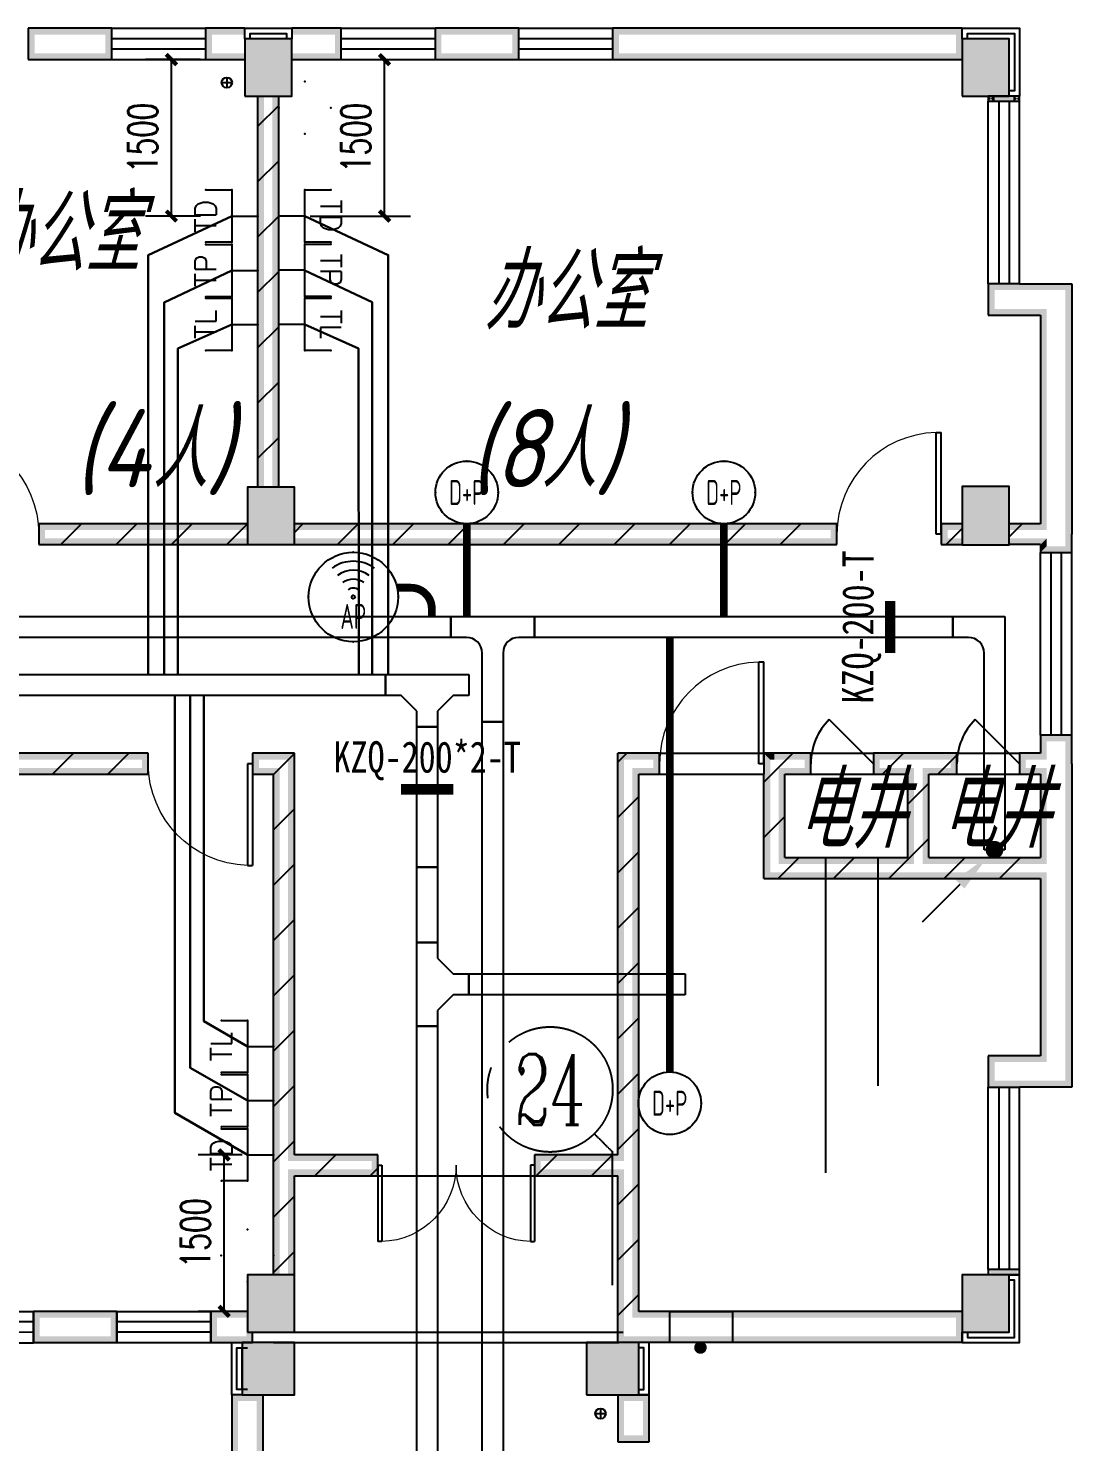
# Model space of a CAD drawing. Extents: x 1241380 to 1952554, y 1012187 to 1766051.
# Drawn here: x 1670565 to 1680565, y 1103763 to 1117313 of the extents above; entities that cross this region are included whole.
import ezdxf
from ezdxf.enums import TextEntityAlignment as Align

# ---------------------------------------------------------------- set-up
doc = ezdxf.new("R2010")
doc.units = 0
doc.linetypes.add('CENTER', pattern=[2, 1.25, -0.25, 0.25, -0.25])
for name, color, linetype in [('1-建筑底图', 8, 'Continuous'), ('AXIS', 251, 'CENTER'), ('AXIS_TEXT', 7, 'Continuous'), ('CABLETRAY_PDS', 4, 'Continuous'), ('DBZ', 7, 'Continuous'), ('EQUIP-插座', 3, 'Continuous'), ('EQUIP-照明', 3, 'Continuous'), ('EQUIP-通讯', 3, 'Continuous'), ('LWIRE', 4, 'Continuous'), ('PUB_HATCH', 8, 'Continuous'), ('TEL_DIM', 3, 'Continuous'), ('WIRE-综合布线', 5, 'Continuous'), ('光纤点位', 3, 'Continuous'), ('内网桥架', 1, 'Continuous'), ('抗震支吊架', 2, 'Continuous'), ('排水', 153, 'Continuous'), ('红机电话', 3, 'Continuous'), ('蓝机电话', 3, 'Continuous')]:
    doc.layers.add(name, color=color, linetype=linetype)
doc.layers.add('内网线路', color=1, linetype='Continuous', lineweight=30)
doc.layers.get('EQUIP-插座').off()
doc.styles.add('_TCH_AXIS', font='COMPLEX', dxfattribs={"bigfont": 'GBCBIG'})
doc.styles.add('_TEL_ATTDEF', font='GBENOR', dxfattribs={"width": 0.8, "height": 3, "bigfont": 'GBCBIG'})
doc.styles.add('_TEL_DIM', font='SIMPLEX', dxfattribs={"width": 0.8, "height": 3.5, "bigfont": 'HZTXT'})
doc.styles.add('A_DIM_T3', font='SIMPLEX', dxfattribs={"width": 0.7, "bigfont": 'HZ'})
doc.styles.add('COMPLEX', font='COMPLEX')
doc.styles.add('kzcad', font='', dxfattribs={"width": 0.8})
doc.styles.get("Standard").update_dxf_attribs({"font": 'gbeitc.shx', "bigfont": 'gbcbig.shx'})
doc.styles.get('kzcad').set_extended_font_data('SimSun')
doc.linetypes.add('JIEDI', pattern='A,1.25,-0.25,0.25,-0.25,0.625,["/",Standard,S=0.6,R=0,X=0,Y=-0.3],0.625,-0.25,0.25,-0.25', length=4)
doc.dimstyles.new('_TCH_ARCH&&100', dxfattribs={"dimtxt": 280, "dimasz": 100, "dimexe": 250, "dimexo": 300, "dimgap": 135, "dimtad": 1, "dimdec": 0, "dimzin": 0, "dimdsep": 46, "dimtxsty": 'A_DIM_T3', "dimblk": 'ARCHTICK', "dimcen": 0.09, "dimclrt": 7, "dimazin": 2, "dimtfac": 1, "dimtdec": 0, "dimtix": 1, "dimtmove": 2, "dimatfit": 3, "dimfxl": 100, "dimtolj": 1, "dimtzin": 0, "dimarcsym": 0})
pattern_1 = [(45, (933820.03, 485085.73), (-265.16515, 265.16515), [])]

# ---------------------------------------------------------------- blocks, each defined once
blk = doc.blocks.new('_AXISO')
blk.add_circle((0, 0), 0.5)
at = {"layer": 'AXIS_TEXT', "style": 'COMPLEX', "width": 1.041667}
blk.add_attdef('A', text='', height=0.56, dxfattribs=at).set_placement((-0.25, -0.28), (0.25, -0.28), align=Align.FIT)
blk = doc.blocks.new('ERT')
at = {"layer": 'AXIS'}
for p in [(1031982.5, 851195.2), (1032158.2, 849743.8)]:
    blk.add_line(p, (1032158.2, 851019.4), dxfattribs=at)
ref = blk.add_blockref('_AXISO', (1031558.2, 851619.4), dxfattribs=dict(at, xscale=1200, yscale=1200, zscale=1200))
ref.add_attrib('A', '24', dxfattribs={"layer": 'AXIS_TEXT', "height": 678.82, "style": '_TCH_AXIS', "width": 0.583333}).set_placement((1031218.8, 851280), (1031897.6, 851280), align=Align.FIT)
blk = doc.blocks.new('ng')
at = {"layer": '排水'}
for p, q in [((345991, 781358), (346091, 781358)), ((346041, 781408), (346041, 781308))]:
    blk.add_line(p, q, dxfattribs=at)
blk.add_circle((346041, 781358), 50, dxfattribs=at)
blk = doc.blocks.new('雨水管')
at = {"layer": '排水'}
blk.add_blockref('ng', (682370, -48837), dxfattribs=at)
blk = doc.blocks.new('nd4')
blk.add_lwpolyline([(0, 300), (600, 300), (600, 0), (0, 0)], close=True)
blk.add_solid([(0, 300), (0, 0), (600, 0), (0, 300)])
blk = doc.blocks.new('$DorLib2D$00000001')
at = {"color": 0}
for p, q in [((0.45, 0.975), (0.5, 0.975)), ((0.45, 0), (0.45, 0.975)), ((0.5, 0), (0.5, 0.975)), ((0.5, 0), (0.45, 0))]:
    blk.add_line(p, q, dxfattribs=at)
at = {"color": 0, "lineweight": 13}
blk.add_arc((0.475, 0), 0.975, 91.4693, 180, dxfattribs=at)
blk = doc.blocks.new('$DorLib2D$00000114')
at = {"color": 0}
blk.add_line((0.5, 0), (-0.207, 0.707), dxfattribs=at)
blk.add_arc((0.5, 0), 1, 135, 180, dxfattribs=at)
blk = doc.blocks.new('$WINLIB2D$00000001')
at = {"color": 0}
for points in [[(-0.5, 0.5), (-0.5, -0.5)], [(-0.5, 0.5), (0.5, 0.5)], [(0.5, -0.5), (0.5, 0.5)], [(0.5, 0.1667), (-0.5, 0.1667)], [(0.5, -0.1667), (-0.5, -0.1667)], [(-0.5, -0.5), (0.5, -0.5)]]:
    blk.add_lwpolyline(points, dxfattribs=at)
blk = doc.blocks.new('_FZH')
blk.add_lwpolyline([(-0.5, -0.5), (0.5, -0.5), (0.5, 0.5), (-0.5, 0.5)], close=True)
at = {"layer": 'PUB_HATCH'}
blk.add_solid([(-0.5, -0.5), (0.5, -0.5), (-0.5, 0.5), (0.5, 0.5)], dxfattribs=at)
blk = doc.blocks.new('$DorLib2D$00000002')
at = {"color": 0}
for p, q in [((-0.5, 0), (-0.5, 0.4875)), ((-0.475, 0.4875), (-0.5, 0.4875)), ((-0.475, 0), (-0.475, 0.4875)), ((0.475, 0), (0.475, 0.4875)), ((0.475, 0.4875), (0.5, 0.4875)), ((0.5, 0), (0.5, 0.4875)), ((-0.5, 0), (-0.475, 0)), ((0.5, 0), (0.475, 0))]:
    blk.add_line(p, q, dxfattribs=at)
at = {"color": 0, "lineweight": 13}
for centre, start, end in [((-0.4875, 0), 0, 88.53072), ((0.4875, 0), 91.46928, 180)]:
    blk.add_arc(centre, 0.4875, start, end, dxfattribs=at)
blk = doc.blocks.new('1-二层建筑底图')
at = {"layer": '1-建筑底图'}
for points in [[(1671365, 1162521), (1670565, 1162521), (1670625, 1162461), (1671305, 1162461)], [(1670565, 1162521), (1670565, 1162221), (1670625, 1162281), (1670625, 1162461)], [(1671365, 1162221), (1671365, 1162521), (1671305, 1162461), (1671305, 1162281)], [(1672640, 1162521), (1672265, 1162521), (1672325, 1162461), (1672640, 1162461)], [(1672265, 1162521), (1672265, 1162221), (1672325, 1162281), (1672325, 1162461)], [(1673565, 1162521), (1673090, 1162521), (1673090, 1162461), (1673505, 1162461)], [(1673565, 1162221), (1673565, 1162521), (1673505, 1162461), (1673505, 1162281)], [(1675265, 1162521), (1674465, 1162521), (1674525, 1162461), (1675205, 1162461)], [(1674465, 1162521), (1674465, 1162221), (1674525, 1162281), (1674525, 1162461)], [(1675265, 1162221), (1675265, 1162521), (1675205, 1162461), (1675205, 1162281)], [(1679515, 1162521), (1676165, 1162521), (1676225, 1162461), (1679455, 1162461)], [(1676165, 1162521), (1676165, 1162221), (1676225, 1162281), (1676225, 1162461)], [(1679515, 1162221), (1679515, 1162421), (1679515, 1162421), (1679515, 1162521), (1679455, 1162461), (1679455, 1162281)], [(1673090, 1162421), (1672640, 1162421), (1672700, 1162361), (1673030, 1162361)], [(1672640, 1162421), (1672640, 1161871), (1672700, 1161931), (1672700, 1162361)], [(1673090, 1161871), (1673090, 1162421), (1673030, 1162361), (1673030, 1161931)], [(1679965, 1162421), (1679515, 1162421), (1679575, 1162361), (1679905, 1162361)], [(1679515, 1162421), (1679515, 1161871), (1679575, 1161931), (1679575, 1162361)], [(1679965, 1161871), (1679965, 1162421), (1679905, 1162361), (1679905, 1161931)], [(1670565, 1162221), (1671365, 1162221), (1671305, 1162281), (1670625, 1162281)], [(1672265, 1162221), (1672640, 1162221), (1672640, 1162281), (1672325, 1162281)], [(1673090, 1162221), (1673565, 1162221), (1673505, 1162281), (1673090, 1162281)], [(1674465, 1162221), (1675265, 1162221), (1675205, 1162281), (1674525, 1162281)], [(1679515, 1162221), (1679515, 1162221), (1679455, 1162281), (1676225, 1162281), (1676165, 1162221)], [(1672640, 1161871), (1673090, 1161871), (1673030, 1161931), (1672700, 1161931)], [(1679515, 1161871), (1679965, 1161871), (1679905, 1161931), (1679575, 1161931)], [(1672825, 1161871), (1672765, 1161871), (1672765, 1158121), (1672825, 1158121)], [(1672965, 1161871), (1672905, 1161871), (1672905, 1158121), (1672965, 1158121)], [(1679765, 1161871), (1679765, 1161821), (1679825, 1161881), (1679825, 1161811)], [(1679765, 1161821), (1680065, 1161821), (1680005, 1161881), (1679825, 1161881)], [(1680065, 1161871), (1679765, 1161871), (1679825, 1161811), (1680005, 1161811)], [(1680065, 1161821), (1680065, 1161871), (1680005, 1161811), (1680005, 1161881)], [(1680065, 1160071), (1679765, 1160071), (1679825, 1160011), (1680005, 1160011)], [(1679765, 1160071), (1679765, 1159771), (1679825, 1159831), (1679825, 1160011)], [(1680065, 1160071), (1680565, 1160071), (1680505, 1160011), (1680005, 1160011)], [(1680565, 1160071), (1680565, 1157671), (1680505, 1157671), (1680505, 1160011)], [(1679765, 1159771), (1680265, 1159771), (1680325, 1159831), (1679825, 1159831)], [(1680265, 1159771), (1680265, 1157771), (1680325, 1157711), (1680325, 1159831)], [(1673115, 1158121), (1672665, 1158121), (1672725, 1158061), (1673055, 1158061)], [(1672665, 1158121), (1672665, 1157571), (1672725, 1157631), (1672725, 1158061)], [(1673115, 1157571), (1673115, 1158121), (1673055, 1158061), (1673055, 1157631)], [(1679965, 1158128), (1679515, 1158128), (1679575, 1158068), (1679905, 1158068)], [(1679515, 1158128), (1679515, 1157571), (1679575, 1157631), (1679575, 1158068)], [(1679965, 1157571), (1679965, 1158128), (1679905, 1158068), (1679905, 1157631)], [(1672665, 1157711), (1672665, 1157771), (1670665, 1157771), (1670725, 1157711)], [(1670665, 1157771), (1670665, 1157571), (1670725, 1157631), (1670725, 1157711)], [(1673115, 1157771), (1673115, 1157711), (1678255, 1157711), (1678315, 1157771)], [(1678315, 1157571), (1678315, 1157771), (1678255, 1157711), (1678255, 1157631)], [(1679515, 1157711), (1679515, 1157771), (1679315, 1157771), (1679375, 1157711)], [(1679315, 1157771), (1679315, 1157571), (1679375, 1157631), (1679375, 1157711)], [(1679965, 1157771), (1679965, 1157711), (1680325, 1157711), (1680265, 1157771)], [(1672665, 1157571), (1672665, 1157631), (1670725, 1157631), (1670665, 1157571)], [(1672665, 1157571), (1673115, 1157571), (1673055, 1157631), (1672725, 1157631)], [(1673115, 1157631), (1673115, 1157571), (1678315, 1157571), (1678255, 1157631)], [(1679515, 1157571), (1679515, 1157631), (1679375, 1157631), (1679315, 1157571)], [(1679515, 1157571), (1679965, 1157571), (1679905, 1157631), (1679575, 1157631)], [(1679965, 1157631), (1679965, 1157571), (1680265, 1157571), (1680325, 1157631)], [(1680265, 1157571), (1680265, 1157496), (1680325, 1157556), (1680325, 1157631)], [(1680565, 1157496), (1680565, 1157671), (1680505, 1157671), (1680505, 1157556)], [(1680265, 1157496), (1680565, 1157496), (1680505, 1157556), (1680325, 1157556)], [(1680565, 1155746), (1680265, 1155746), (1680325, 1155686), (1680505, 1155686)], [(1680265, 1155746), (1680265, 1155571), (1680325, 1155511), (1680325, 1155686)], [(1680565, 1155471), (1680565, 1155746), (1680505, 1155686), (1680505, 1155471)], [(1671715, 1155571), (1663665, 1155571), (1663725, 1155511), (1671655, 1155511)], [(1671715, 1155371), (1671715, 1155571), (1671655, 1155511), (1671655, 1155431)], [(1673115, 1155571), (1672715, 1155571), (1672775, 1155511), (1673055, 1155511)], [(1672715, 1155571), (1672715, 1155371), (1672775, 1155431), (1672775, 1155511)], [(1673115, 1151721), (1673115, 1155571), (1673055, 1155511), (1673055, 1151661)], [(1676615, 1155571), (1676215, 1155571), (1676275, 1155511), (1676555, 1155511)], [(1676215, 1151721), (1676215, 1155571), (1676275, 1155511), (1676275, 1151661)], [(1676615, 1155371), (1676615, 1155571), (1676555, 1155511), (1676555, 1155431)], [(1677715, 1155571), (1677615, 1155571), (1677675, 1155511), (1677715, 1155511)], [(1677615, 1155571), (1677615, 1155371), (1677675, 1155431), (1677675, 1155511)], [(1678065, 1155571), (1677715, 1155571), (1677715, 1155511), (1678005, 1155511)], [(1678065, 1155371), (1678065, 1155571), (1678005, 1155511), (1678005, 1155431)], [(1679095, 1155571), (1678665, 1155571), (1678725, 1155511), (1679095, 1155511)], [(1678665, 1155571), (1678665, 1155371), (1678725, 1155431), (1678725, 1155511)], [(1679465, 1155571), (1679095, 1155571), (1679095, 1155511), (1679405, 1155511)], [(1679465, 1155371), (1679465, 1155571), (1679405, 1155511), (1679405, 1155431)], [(1680265, 1155571), (1680065, 1155571), (1680125, 1155511), (1680325, 1155511)], [(1680065, 1155571), (1680065, 1155371), (1680125, 1155431), (1680125, 1155511)], [(1663665, 1155371), (1671715, 1155371), (1671655, 1155431), (1663725, 1155431)], [(1672715, 1155371), (1672915, 1155371), (1672975, 1155431), (1672775, 1155431)], [(1672915, 1151621), (1672915, 1155371), (1672975, 1155431), (1672975, 1151621)], [(1676415, 1155371), (1676615, 1155371), (1676555, 1155431), (1676355, 1155431)], [(1676415, 1151621), (1676415, 1155371), (1676355, 1155431), (1676355, 1151621)], [(1677615, 1154371), (1677615, 1155371), (1677675, 1155431), (1677675, 1154431)], [(1677815, 1155371), (1678065, 1155371), (1678005, 1155431), (1677755, 1155431)], [(1677815, 1154571), (1677815, 1155371), (1677755, 1155431), (1677755, 1154511)], [(1678665, 1155371), (1678995, 1155371), (1679055, 1155431), (1678725, 1155431)], [(1678995, 1154571), (1678995, 1155371), (1679055, 1155431), (1679055, 1154511)], [(1679195, 1155371), (1679465, 1155371), (1679405, 1155431), (1679135, 1155431)], [(1679195, 1154571), (1679195, 1155371), (1679135, 1155431), (1679135, 1154511)], [(1680065, 1155371), (1680265, 1155371), (1680325, 1155431), (1680125, 1155431)], [(1680265, 1155371), (1680265, 1154571), (1680325, 1154511), (1680325, 1155431)], [(1680565, 1155471), (1680565, 1154471), (1680505, 1154471), (1680505, 1155471)], [(1677815, 1154571), (1678995, 1154571), (1679055, 1154511), (1677755, 1154511)], [(1679195, 1154571), (1680265, 1154571), (1680325, 1154511), (1679135, 1154511)], [(1680565, 1154471), (1680565, 1152371), (1680505, 1152431), (1680505, 1154471)], [(1677615, 1154371), (1679095, 1154371), (1679095, 1154431), (1677675, 1154431)], [(1679095, 1154371), (1680265, 1154371), (1680325, 1154431), (1679095, 1154431)], [(1680265, 1154371), (1680265, 1152671), (1680325, 1152611), (1680325, 1154431)], [(1679765, 1152671), (1679765, 1152371), (1679825, 1152431), (1679825, 1152611)], [(1680265, 1152671), (1679765, 1152671), (1679825, 1152611), (1680325, 1152611)], [(1679765, 1152371), (1680065, 1152371), (1680005, 1152431), (1679825, 1152431)], [(1680565, 1152371), (1680065, 1152371), (1680005, 1152431), (1680505, 1152431)], [(1672915, 1150571), (1672975, 1150571), (1672975, 1151621), (1672915, 1151621)], [(1673915, 1151721), (1673115, 1151721), (1673055, 1151661), (1673855, 1151661)], [(1673915, 1151521), (1673915, 1151721), (1673855, 1151661), (1673855, 1151581)], [(1676215, 1151721), (1675415, 1151721), (1675475, 1151661), (1676275, 1151661)], [(1675415, 1151721), (1675415, 1151521), (1675475, 1151581), (1675475, 1151661)], [(1676415, 1150221), (1676415, 1151621), (1676355, 1151621), (1676355, 1150161)], [(1673055, 1150571), (1673115, 1150571), (1673115, 1151521), (1673055, 1151581)], [(1673115, 1151521), (1673915, 1151521), (1673855, 1151581), (1673055, 1151581)], [(1675415, 1151521), (1676215, 1151521), (1676275, 1151581), (1675475, 1151581)], [(1676215, 1149921), (1676215, 1151521), (1676275, 1151581), (1676275, 1149981)], [(1673115, 1150571), (1672665, 1150571), (1672725, 1150511), (1673055, 1150511)], [(1672665, 1150571), (1672665, 1150021), (1672725, 1150081), (1672725, 1150511)], [(1673115, 1150021), (1673115, 1150571), (1673055, 1150511), (1673055, 1150081)], [(1679965, 1150571), (1679515, 1150571), (1679575, 1150511), (1679905, 1150511)], [(1679515, 1150571), (1679515, 1150021), (1679575, 1150081), (1679575, 1150511)], [(1679765, 1150571), (1680065, 1150571), (1680005, 1150631), (1679825, 1150631)], [(1679815, 1150571), (1679965, 1150571), (1679965, 1150561), (1680005, 1150561), (1680065, 1150621), (1679765, 1150621)], [(1679965, 1150021), (1679965, 1150571), (1679905, 1150511), (1679905, 1150081)], [(1671415, 1150221), (1670615, 1150221), (1670675, 1150161), (1671355, 1150161)], [(1670615, 1150221), (1670615, 1149921), (1670675, 1149981), (1670675, 1150161)], [(1671415, 1149921), (1671415, 1150221), (1671355, 1150161), (1671355, 1149981)], [(1672665, 1150171), (1672665, 1150221), (1672315, 1150221), (1672375, 1150161), (1672655, 1150161)], [(1672315, 1150221), (1672315, 1149921), (1672375, 1149981), (1672375, 1150161)], [(1672715, 1150021), (1672665, 1150021), (1672665, 1150171), (1672655, 1150161), (1672655, 1149981), (1672715, 1149921)], [(1679515, 1150221), (1676415, 1150221), (1676355, 1150161), (1679515, 1150161)], [(1679515, 1149921), (1679515, 1150221), (1679455, 1150221), (1679455, 1149921)], [(1672665, 1150021), (1673115, 1150021), (1673055, 1150081), (1672725, 1150081)], [(1679515, 1150021), (1679965, 1150021), (1679905, 1150081), (1679575, 1150081)], [(1670615, 1149921), (1671415, 1149921), (1671355, 1149981), (1670675, 1149981)], [(1672315, 1149921), (1672715, 1149921), (1672655, 1149981), (1672375, 1149981)], [(1673115, 1149921), (1672615, 1149921), (1672675, 1149861), (1673055, 1149861)], [(1672615, 1149921), (1672615, 1149421), (1672675, 1149481), (1672675, 1149861)], [(1673115, 1149421), (1673115, 1149921), (1673055, 1149861), (1673055, 1149481)], [(1676415, 1149921), (1675915, 1149921), (1675975, 1149861), (1676355, 1149861)], [(1675915, 1149921), (1675915, 1149421), (1675975, 1149481), (1675975, 1149861)], [(1679515, 1149921), (1679515, 1149981), (1676275, 1149981), (1676215, 1149921)], [(1676415, 1149421), (1676415, 1149921), (1676355, 1149861), (1676355, 1149481)], [(1672615, 1149421), (1673115, 1149421), (1673055, 1149481), (1672675, 1149481)], [(1675915, 1149421), (1676415, 1149421), (1676355, 1149481), (1675975, 1149481)], [(1672515, 1149421), (1672515, 1145471), (1672575, 1145531), (1672575, 1149361)], [(1672815, 1149421), (1672515, 1149421), (1672575, 1149361), (1672755, 1149361)], [(1672815, 1145471), (1672815, 1149421), (1672755, 1149361), (1672755, 1145531)], [(1676215, 1149421), (1676215, 1148971), (1676275, 1149031), (1676275, 1149361)], [(1676515, 1149421), (1676215, 1149421), (1676275, 1149361), (1676455, 1149361)], [(1676515, 1148971), (1676515, 1149421), (1676455, 1149361), (1676455, 1149031)], [(1676215, 1148971), (1676515, 1148971), (1676455, 1149031), (1676275, 1149031)]]:
    blk.add_hatch(color=256, dxfattribs=at).paths.add_polyline_path(points)
h = blk.add_hatch(dxfattribs=at)
h.set_pattern_fill('普通砖', color=256, scale=150, style=0)
h.set_pattern_definition(pattern_1)
h.paths.add_polyline_path([(1672965, 1161871), (1672765, 1161871), (1672765, 1158121), (1672965, 1158121)])
h = blk.add_hatch(dxfattribs=at)
h.set_pattern_fill('普通砖', color=256, scale=150, style=0)
h.set_pattern_definition(pattern_1)
h.paths.add_polyline_path([(1672665, 1157571), (1672665, 1157771), (1670665, 1157771), (1670665, 1157571)])
h = blk.add_hatch(dxfattribs=at)
h.set_pattern_fill('普通砖', color=256, scale=150, style=0)
h.set_pattern_definition(pattern_1)
h.paths.add_polyline_path([(1673115, 1157771), (1673115, 1157571), (1678315, 1157571), (1678315, 1157771)])
h = blk.add_hatch(dxfattribs=at)
h.set_pattern_fill('普通砖', color=256, scale=150, style=0)
h.set_pattern_definition(pattern_1)
h.paths.add_polyline_path([(1679515, 1157571), (1679515, 1157771), (1679315, 1157771), (1679315, 1157571)])
h = blk.add_hatch(dxfattribs=at)
h.set_pattern_fill('普通砖', color=256, scale=150, style=0)
h.set_pattern_definition(pattern_1)
h.paths.add_polyline_path([(1679965, 1157771), (1679965, 1157571), (1680265, 1157571), (1680365, 1157671), (1680265, 1157771)])
h = blk.add_hatch(dxfattribs=at)
h.set_pattern_fill('普通砖', color=256, scale=150, style=0)
h.set_pattern_definition(pattern_1)
h.paths.add_polyline_path([(1663665, 1155371), (1671715, 1155371), (1671715, 1155571), (1663665, 1155571)])
h = blk.add_hatch(dxfattribs=at)
h.set_pattern_fill('普通砖', color=256, scale=150, style=0)
h.set_pattern_definition(pattern_1)
h.paths.add_polyline_path([(1672915, 1155371), (1673115, 1155571), (1672715, 1155571), (1672715, 1155371)])
h = blk.add_hatch(dxfattribs=at)
h.set_pattern_fill('普通砖', color=256, scale=150, style=0)
h.set_pattern_definition(pattern_1)
h.paths.add_polyline_path([(1673048, 1151621), (1673055, 1151661), (1673115, 1151721), (1673115, 1155571), (1672915, 1155371), (1672915, 1151621)])
h = blk.add_hatch(dxfattribs=at)
h.set_pattern_fill('普通砖', color=256, scale=150, style=0)
h.set_pattern_definition(pattern_1)
h.paths.add_polyline_path([(1676215, 1155571), (1676415, 1155371), (1676615, 1155371), (1676615, 1155571)])
h = blk.add_hatch(dxfattribs=at)
h.set_pattern_fill('普通砖', color=256, scale=150, style=0)
h.set_pattern_definition(pattern_1)
h.paths.add_polyline_path([(1676282, 1151621), (1676415, 1151621), (1676415, 1155371), (1676215, 1155571), (1676215, 1151721), (1676275, 1151661)])
h = blk.add_hatch(dxfattribs=at)
h.set_pattern_fill('普通砖', color=256, scale=150, style=0)
h.set_pattern_definition(pattern_1)
h.paths.add_polyline_path([(1677715, 1155438), (1677715, 1155571), (1677615, 1155571), (1677615, 1155371), (1677675, 1155431)])
h = blk.add_hatch(dxfattribs=at)
h.set_pattern_fill('普通砖', color=256, scale=150, style=0)
h.set_pattern_definition(pattern_1)
h.paths.add_polyline_path([(1677755, 1155431), (1677815, 1155371), (1678065, 1155371), (1678065, 1155571), (1677715, 1155571), (1677715, 1155438)])
h = blk.add_hatch(dxfattribs=at)
h.set_pattern_fill('普通砖', color=256, scale=150, style=0)
h.set_pattern_definition(pattern_1)
h.paths.add_polyline_path([(1679095, 1155438), (1679095, 1155571), (1678665, 1155571), (1678665, 1155371), (1678995, 1155371), (1679055, 1155431)])
h = blk.add_hatch(dxfattribs=at)
h.set_pattern_fill('普通砖', color=256, scale=150, style=0)
h.set_pattern_definition(pattern_1)
h.paths.add_polyline_path([(1679135, 1155431), (1679195, 1155371), (1679465, 1155371), (1679465, 1155571), (1679095, 1155571), (1679095, 1155438)])
h = blk.add_hatch(dxfattribs=at)
h.set_pattern_fill('普通砖', color=256, scale=150, style=0)
h.set_pattern_definition(pattern_1)
h.paths.add_polyline_path([(1680365, 1155471), (1680265, 1155571), (1680065, 1155571), (1680065, 1155371), (1680265, 1155371)])
h = blk.add_hatch(dxfattribs=at)
h.set_pattern_fill('普通砖', color=256, scale=150, style=0)
h.set_pattern_definition(pattern_1)
h.paths.add_polyline_path([(1677615, 1154371), (1677815, 1154571), (1677815, 1155371), (1677755, 1155431), (1677715, 1155438), (1677675, 1155431), (1677615, 1155371)])
h = blk.add_hatch(dxfattribs=at)
h.set_pattern_fill('普通砖', color=256, scale=150, style=0)
h.set_pattern_definition(pattern_1)
h.paths.add_polyline_path([(1679095, 1154504), (1679135, 1154511), (1679195, 1154571), (1679195, 1155371), (1679135, 1155431), (1679095, 1155438), (1679055, 1155431), (1678995, 1155371), (1678995, 1154571), (1679055, 1154511)])
h = blk.add_hatch(dxfattribs=at)
h.set_pattern_fill('普通砖', color=256, scale=150, style=0)
h.set_pattern_definition(pattern_1)
h.paths.add_polyline_path([(1677815, 1154571), (1677615, 1154371), (1679095, 1154371), (1679095, 1154504), (1679055, 1154511), (1678995, 1154571)])
h = blk.add_hatch(dxfattribs=at)
h.set_pattern_fill('普通砖', color=256, scale=150, style=0)
h.set_pattern_definition(pattern_1)
h.paths.add_polyline_path([(1679095, 1154504), (1679095, 1154371), (1680265, 1154371), (1680365, 1154471), (1680265, 1154571), (1679195, 1154571), (1679135, 1154511)])
h = blk.add_hatch(dxfattribs=at)
h.set_pattern_fill('普通砖', color=256, scale=150, style=0)
h.set_pattern_definition(pattern_1)
h.paths.add_polyline_path([(1672915, 1150571), (1673115, 1150571), (1673115, 1151521), (1673055, 1151581), (1673048, 1151621), (1672915, 1151621)])
h = blk.add_hatch(dxfattribs=at)
h.set_pattern_fill('普通砖', color=256, scale=150, style=0)
h.set_pattern_definition(pattern_1)
h.paths.add_polyline_path([(1673055, 1151581), (1673115, 1151521), (1673915, 1151521), (1673915, 1151721), (1673115, 1151721), (1673055, 1151661), (1673048, 1151621)])
h = blk.add_hatch(dxfattribs=at)
h.set_pattern_fill('普通砖', color=256, scale=150, style=0)
h.set_pattern_definition(pattern_1)
h.paths.add_polyline_path([(1676275, 1151661), (1676215, 1151721), (1675415, 1151721), (1675415, 1151521), (1676215, 1151521), (1676275, 1151581), (1676282, 1151621)])
h = blk.add_hatch(dxfattribs=at)
h.set_pattern_fill('普通砖', color=256, scale=150, style=0)
h.set_pattern_definition(pattern_1)
h.paths.add_polyline_path([(1676275, 1149981), (1676355, 1150161), (1676415, 1150221), (1676415, 1151621), (1676282, 1151621), (1676275, 1151581), (1676215, 1151521), (1676215, 1149921)])
for p, q in [((1671365, 1162521), (1670565, 1162521)), ((1670565, 1162521), (1670565, 1162221)), ((1671365, 1162221), (1671365, 1162521)), ((1672640, 1162521), (1672265, 1162521)), ((1672265, 1162521), (1672265, 1162221)), ((1673565, 1162521), (1673090, 1162521)), ((1673565, 1162221), (1673565, 1162521)), ((1675265, 1162521), (1674465, 1162521)), ((1674465, 1162521), (1674465, 1162221)), ((1675265, 1162221), (1675265, 1162521)), ((1679515, 1162521), (1676165, 1162521)), ((1676165, 1162521), (1676165, 1162221)), ((1679515, 1162421), (1679515, 1162521)), ((1670565, 1162221), (1671365, 1162221)), ((1672265, 1162221), (1672640, 1162221)), ((1673090, 1162221), (1673565, 1162221)), ((1674465, 1162221), (1675265, 1162221)), ((1676165, 1162221), (1679515, 1162221)), ((1672765, 1158121), (1672765, 1161871)), ((1672965, 1158121), (1672965, 1161871)), ((1679765, 1161871), (1679765, 1161821)), ((1680065, 1161871), (1679765, 1161871)), ((1679765, 1161821), (1680065, 1161821)), ((1680065, 1161821), (1680065, 1161871)), ((1680065, 1160071), (1679765, 1160071)), ((1679765, 1160071), (1679765, 1159771)), ((1680065, 1160071), (1680565, 1160071)), ((1680565, 1160071), (1680565, 1157671)), ((1679765, 1159771), (1680265, 1159771)), ((1680265, 1159771), (1680265, 1157771)), ((1672665, 1157771), (1670665, 1157771)), ((1670665, 1157771), (1670665, 1157571)), ((1678315, 1157771), (1673115, 1157771)), ((1678315, 1157571), (1678315, 1157771)), ((1679515, 1157771), (1679315, 1157771)), ((1679315, 1157771), (1679315, 1157571)), ((1680265, 1157771), (1679965, 1157771)), ((1680565, 1157496), (1680565, 1157671)), ((1670665, 1157571), (1672665, 1157571)), ((1673115, 1157571), (1678315, 1157571)), ((1679315, 1157571), (1679515, 1157571)), ((1680265, 1157571), (1679965, 1157571)), ((1680265, 1157571), (1680265, 1157496)), ((1680265, 1157496), (1680565, 1157496)), ((1680565, 1155746), (1680265, 1155746)), ((1680265, 1155746), (1680265, 1155571)), ((1680565, 1155471), (1680565, 1155746)), ((1671715, 1155571), (1663665, 1155571)), ((1671715, 1155371), (1671715, 1155571)), ((1673115, 1155571), (1672715, 1155571)), ((1672715, 1155571), (1672715, 1155371)), ((1673115, 1151721), (1673115, 1155571)), ((1676615, 1155571), (1676215, 1155571)), ((1676215, 1151721), (1676215, 1155571)), ((1676615, 1155371), (1676615, 1155571)), ((1677715, 1155571), (1677615, 1155571)), ((1677615, 1155571), (1677615, 1155371)), ((1678065, 1155571), (1677715, 1155571)), ((1678065, 1155371), (1678065, 1155571)), ((1678065, 1155571), (1678665, 1155571)), ((1679095, 1155571), (1678665, 1155571)), ((1678665, 1155571), (1678665, 1155371)), ((1679465, 1155571), (1679095, 1155571)), ((1679465, 1155371), (1679465, 1155571)), ((1679465, 1155571), (1680065, 1155571)), ((1680265, 1155571), (1680065, 1155571)), ((1680065, 1155571), (1680065, 1155371)), ((1680565, 1155471), (1680565, 1154471)), ((1663665, 1155371), (1671715, 1155371)), ((1672715, 1155371), (1672915, 1155371)), ((1672915, 1151621), (1672915, 1155371)), ((1676415, 1155371), (1676615, 1155371)), ((1676415, 1151621), (1676415, 1155371)), ((1677615, 1154371), (1677615, 1155371)), ((1677815, 1155371), (1678065, 1155371)), ((1677815, 1154571), (1677815, 1155371)), ((1678065, 1155371), (1678665, 1155371)), ((1678665, 1155371), (1678995, 1155371)), ((1678995, 1154571), (1678995, 1155371)), ((1679195, 1155371), (1679465, 1155371)), ((1679195, 1154571), (1679195, 1155371)), ((1679465, 1155371), (1680065, 1155371)), ((1680065, 1155371), (1680265, 1155371)), ((1680265, 1155371), (1680265, 1154571)), ((1677815, 1154571), (1678995, 1154571)), ((1679195, 1154571), (1680265, 1154571)), ((1680565, 1154471), (1680565, 1152371)), ((1677615, 1154371), (1679095, 1154371)), ((1679095, 1154371), (1680265, 1154371)), ((1680265, 1154371), (1680265, 1152671)), ((1679765, 1152671), (1679765, 1152371)), ((1680265, 1152671), (1679765, 1152671)), ((1679765, 1152371), (1680065, 1152371)), ((1680565, 1152371), (1680065, 1152371)), ((1672915, 1150571), (1672915, 1151621)), ((1673915, 1151721), (1673115, 1151721)), ((1673915, 1151521), (1673915, 1151721)), ((1676215, 1151721), (1675415, 1151721)), ((1675415, 1151721), (1675415, 1151521)), ((1676415, 1150221), (1676415, 1151621)), ((1673115, 1150571), (1673115, 1151521)), ((1673115, 1151521), (1673915, 1151521)), ((1673915, 1151521), (1675415, 1151521)), ((1675415, 1151521), (1676215, 1151521)), ((1676215, 1149921), (1676215, 1151521)), ((1680065, 1150621), (1679765, 1150621)), ((1679765, 1150621), (1679765, 1150571)), ((1679965, 1150571), (1680065, 1150571)), ((1680065, 1150571), (1680065, 1150621)), ((1671415, 1150221), (1670615, 1150221)), ((1670615, 1150221), (1670615, 1149921)), ((1671415, 1149921), (1671415, 1150221)), ((1672665, 1150221), (1672315, 1150221)), ((1672315, 1150221), (1672315, 1149921)), ((1679515, 1150221), (1676415, 1150221)), ((1672715, 1149921), (1672715, 1150021)), ((1672915, 1150021), (1676265, 1150021)), ((1679515, 1149921), (1679515, 1150021)), ((1670615, 1149921), (1671415, 1149921)), ((1672315, 1149921), (1672715, 1149921)), ((1672915, 1149921), (1676225, 1149921)), ((1679515, 1149921), (1676215, 1149921)), ((1672515, 1149421), (1672515, 1145471)), ((1672615, 1149421), (1672515, 1149421)), ((1672815, 1145471), (1672815, 1149421)), ((1676215, 1149421), (1676215, 1148971)), ((1676515, 1149421), (1676415, 1149421)), ((1676515, 1148971), (1676515, 1149421)), ((1676215, 1148971), (1676515, 1148971))]:
    blk.add_line(p, q, dxfattribs=at)
for points in [[(1672640, 1162421), (1672640, 1162521), (1673090, 1162521), (1673090, 1162421)], [(1672690, 1162421), (1672690, 1162471), (1673040, 1162471), (1673040, 1162421)], [(1679515, 1162421), (1679515, 1162521), (1680065, 1162521), (1680065, 1161871), (1679965, 1161871)], [(1679565, 1162421), (1679565, 1162471), (1680015, 1162471), (1680015, 1161921), (1679965, 1161921)], [(1676615, 1155571), (1677615, 1155571)], [(1676615, 1155371), (1677615, 1155371)], [(1679515, 1150021), (1679515, 1149921), (1680065, 1149921), (1680065, 1150571), (1679965, 1150571)], [(1679565, 1150021), (1679565, 1149971), (1680015, 1149971), (1680015, 1150521), (1679965, 1150521)], [(1672615, 1149421), (1672515, 1149421), (1672515, 1149921), (1672615, 1149921)], [(1672615, 1149471), (1672565, 1149471), (1672565, 1149871), (1672615, 1149871)], [(1672665, 1149471), (1672615, 1149471), (1672615, 1149871), (1672665, 1149871)], [(1676415, 1149421), (1676515, 1149421), (1676515, 1149921), (1676415, 1149921)], [(1676415, 1149471), (1676465, 1149471), (1676465, 1149871), (1676415, 1149871)]]:
    blk.add_lwpolyline(points, dxfattribs=at)
at = {"layer": '1-建筑底图', "const_width": 60}
blk.add_lwpolyline([(1676996, 1149902, 1), (1677017, 1149846, 1)], format="xyb", close=True, dxfattribs=at)
at = {"layer": '1-建筑底图'}
for name, p in [('ERT', (644007, 300729)), ('雨水管', (644057, 429479)), ('nd4', (1676715, 1149921)), ('ng', (1330008, 367883))]:
    blk.add_blockref(name, p, dxfattribs=at)
for name, p, xscale, yscale, zscale in [('$WINLIB2D$00000001', (1671815, 1162371), 900, -300, 900), ('$WINLIB2D$00000001', (1674015, 1162371), 900, -300, 900), ('$WINLIB2D$00000001', (1675715, 1162371), 900, -300, 900), ('$DorLib2D$00000001', (1677115, 1155471), 1000, 1000, 1000), ('$DorLib2D$00000114', (1678365, 1155471), 600, 600, 200), ('$DorLib2D$00000114', (1679765, 1155471), 600, 600, 200), ('$DorLib2D$00000001', (1672215, 1155471), 1000, -1000, 1000), ('$DorLib2D$00000002', (1674665, 1151621), 1500, -1500, 200)]:
    blk.add_blockref(name, p, dxfattribs=dict(at, xscale=xscale, yscale=yscale, zscale=zscale))
for name, p, xscale, yscale, zscale, rotation in [('_FZH', (1672865, 1162146), 449.9999994899845, 550.0000000536675, 550.0000000536675, 359.9999999772327), ('_FZH', (1679740, 1162146), 449.9999994899845, 550.0000000536675, 550.0000000536675, 359.9999999772327), ('$WINLIB2D$00000001', (1679915, 1160946), -1750, 300, -1750, 270), ('$DorLib2D$00000001', (1670165, 1157671), 1000, -1000, 1000, 180), ('$DorLib2D$00000001', (1678815, 1157671), -1000, -1000, -1000, 180), ('_FZH', (1672890, 1157846), 449.9999994899845, 550.0000000536675, 550.0000000536675, 359.9999999772327), ('_FZH', (1679740, 1157849), 449.9999994955724, 556.541320238146, 556.541320238146, 359.9999999772178), ('$WINLIB2D$00000001', (1680415, 1156621), -1750, 300, -1750, 270), ('$WINLIB2D$00000001', (1679915, 1151496), -1750, 300, -1750, 269.9972023535247), ('_FZH', (1672890, 1150296), 449.9999998445855, 549.9999999634456, 549.9999999634456, 8.374689414908831e-09), ('_FZH', (1679740, 1150296), 449.9999996168772, 550.0000000465661, 550.0000000465661, 359.999999977203), ('$WINLIB2D$00000001', (1670165, 1150070), -899.9999999999995, -300, -899.9999999999995, 180.0142542100434), ('$WINLIB2D$00000001', (1671865, 1150071), -899.9999999999995, -300, -899.9999999999995, 180.0142542100434), ('_FZH', (1672865, 1149671), 499.9999997362029, 499.9999997362029, 499.9999997362029, 5.829673181387367e-09), ('_FZH', (1676165, 1149671), 500.0000000149012, 500.0000000149012, 500.0000000149012, 359.9999999977455)]:
    blk.add_blockref(name, p, dxfattribs=dict(at, xscale=xscale, yscale=yscale, zscale=zscale, rotation=rotation))
for s, height, p in [('办公室', 723.4, (1670060, 1160192)), ('办公室', 723.4, (1674928, 1159636)), ('(4', 750, (1670999, 1158120)), (')', 750, (1672275, 1158120)), ('(8', 750, (1674787, 1158120)), (')', 750, (1676001, 1158120)), ('人', 723, (1671749, 1158120)), ('人', 723, (1675475, 1158120)), ('电井', 723.4, (1677921, 1154665)), ('电井', 723.4, (1679301, 1154665))]:
    blk.add_text(s, height=height, dxfattribs=at).set_placement(p)
blk = doc.blocks.new('$equip_U$00000091(win7-PC-wzy)')
for radius in [0.714, 0.0272]:
    blk.add_circle((0, 0), radius)
for radius in [0.571, 0.428, 0.285, 0.143]:
    blk.add_arc((0, 0), radius, 53.7049, 126.2951)
for p in [(0, 0.714), (-0.714, 0), (0.714, 0), (0, -0.714)]:
    blk.add_point(p)
at = {"color": 7, "style": '_TEL_DIM', "flags": 1}
for tag in ['A', 'REMARK']:
    blk.add_attdef(tag, text='', height=0.00002, dxfattribs=at).set_placement((0, 0), align=Align.MIDDLE_CENTER)
at = {"color": 7, "style": '_TEL_DIM', "width": 0.7}
blk.add_attdef('$TEXT$', text='', height=0.4, dxfattribs=at).set_placement((0, -0.31), align=Align.MIDDLE_CENTER)
blk = doc.blocks.new('$equip_U$00000080(win7-PC-wzy)')
blk.add_circle((0, 0.5), 0.5)
for p in [(0, 0.999), (-0.5, 0.5), (0.5, 0.5)]:
    blk.add_point(p)
at = {"color": 7, "style": '_TEL_DIM', "width": 0.7}
blk.add_attdef('$TEXT$', text='', height=0.4, dxfattribs=at).set_placement((0, 0.5), align=Align.MIDDLE_CENTER)
at = {"color": 7, "style": '_TEL_DIM', "flags": 1}
for tag in ['A', 'REMARK']:
    blk.add_attdef(tag, text='', height=0.00002, dxfattribs=at).set_placement((0, 0), align=Align.MIDDLE_CENTER)
blk = doc.blocks.new('$TelecSys$00000081')
for p, q in [((0.104, 0.104), (0.104, 0.104)), ((-0.104, -0.104), (-0.104, -0.104)), ((-1.15, -1.15), (-0.55, -0.55))]:
    blk.add_line(p, q)
at = {"const_width": 0.142}
blk.add_lwpolyline([(0.071, 0, 1), (-0.071, 0, 1)], format="xyb", close=True, dxfattribs=at)
blk.add_solid([(-0.62, -0.48), (-0.48, -0.62), (-0.1, -0.1)])
at = {"width": 0.8, "flags": 9}
blk.add_attdef('A', (0, 0), '', height=0.00002, rotation=180, dxfattribs=at)
blk = doc.blocks.new('$equip$00001239')
for p, q in [((-0.5, 1.05), (-0.5, 1)), ((0.5, 1), (-0.5, 1)), ((0.5, 1.05), (0.5, 1)), ((0.5, 0.5), (-0.5, 0.5)), ((0, 0.5), (0, 0))]:
    blk.add_line(p, q)
blk.add_arc((0, 1), 0.5, 180, 0)
for points in [[(0, 0.75), (-0.433, 0.75), (0, 1), (-0.5, 1)], [(0, 0.567), (-0.25, 0.567), (0, 0.75), (-0.433, 0.75)], [(0, 0.5), (0, 0.5), (0, 0.567), (-0.25, 0.567)]]:
    blk.add_solid(points)
at = {"layer": 'EQUIP-照明'}
for p in [(0, 1), (-0.5, 0.5), (0.5, 0.5), (0, 0)]:
    blk.add_point(p, dxfattribs=at)
at = {"layer": 'EQUIP-照明', "flags": 9}
blk.add_attdef('A', (0, 0), '', height=0.00002, dxfattribs=at)
blk = doc.blocks.new('$equip$00001867')
for p, q in [((-0.5, 0.499), (-0.5, 0.999)), ((0.5, 0.999), (0.5, 0.499)), ((0.5, 0.499), (-0.5, 0.499)), ((0, 0.5), (0, 0))]:
    blk.add_line(p, q)
for p in [(-0.5, 0.999), (0.5, 0.999), (-0.5, 0.499), (0.5, 0.499), (0, 0)]:
    blk.add_point(p)
at = {"color": 7, "style": '_TEL_DIM'}
blk.add_attdef('$TEXT$', text='', height=0.4, dxfattribs=at).set_placement((0, 0.999), align=Align.MIDDLE_CENTER)
at = {"color": 7, "style": '_TEL_DIM', "flags": 1}
blk.add_attdef('A', text='', height=0.00002, dxfattribs=at).set_placement((0, 0), align=Align.MIDDLE_CENTER)
blk = doc.blocks.new('$equip$00002670')
for p, q in [((-0.5, 0.499), (-0.5, 0.999)), ((0.5, 0.999), (0.5, 0.499)), ((0.5, 0.499), (-0.5, 0.499)), ((0, 0.5), (0, 0))]:
    blk.add_line(p, q)
for p in [(-0.5, 0.999), (0.5, 0.999), (-0.5, 0.499), (0.5, 0.499), (0, 0)]:
    blk.add_point(p)
at = {"color": 7, "style": '_TEL_DIM'}
blk.add_attdef('$TEXT$', text='', height=0.4, dxfattribs=at).set_placement((0, 0.999), align=Align.MIDDLE_CENTER)
at = {"color": 7, "style": '_TEL_DIM', "flags": 1}
blk.add_attdef('A', text='', height=0.000025, dxfattribs=at).set_placement((0, 0), align=Align.MIDDLE_CENTER)
blk = doc.blocks.new('_ArchTick')
at = {"color": 0, "linetype": 'ByBlock', "const_width": 0.4}
blk.add_lwpolyline([(-0.5, -0.5), (0.5, 0.5)], dxfattribs=at)
blk = doc.blocks.new('*D370')
at = {"layer": 'Defpoints', "color": 0}
for p in [(1672442, 1106513), (1672915, 1106513), (1672915, 1105013)]:
    blk.add_point(p, dxfattribs=at)
at = {"layer": 'TEL_DIM', "color": 0, "lineweight": -2, "transparency": 16777216}
for p, q in [((1672615, 1106513), (1672192, 1106513)), ((1672442, 1105013), (1672442, 1106513)), ((1672615, 1105013), (1672192, 1105013))]:
    blk.add_line(p, q, dxfattribs=at)
at = {"layer": 'TEL_DIM', "color": 0, "lineweight": -2, "transparency": 16777216, "xscale": 100, "yscale": 100, "zscale": 100}
for p, rotation in [((1672442, 1106513), 90), ((1672442, 1105013), 270)]:
    blk.add_blockref('_ArchTick', p, dxfattribs=dict(at, rotation=rotation))
at = {"layer": 'TEL_DIM', "color": 7, "transparency": 16777216, "insert": (1672167, 1105763), "char_height": 280, "attachment_point": 5, "rotation": 90, "style": 'A_DIM_T3'}
blk.add_mtext('\\A1;1500', dxfattribs=at)
blk = doc.blocks.new('*D403')
at = {"layer": 'Defpoints', "color": 0}
for p in [(1672965, 1117013), (1673979, 1117013), (1672965, 1115513)]:
    blk.add_point(p, dxfattribs=at)
at = {"layer": 'TEL_DIM', "color": 0, "lineweight": -2, "transparency": 16777216}
for p, q in [((1673265, 1117013), (1674229, 1117013)), ((1673979, 1115513), (1673979, 1117013)), ((1673265, 1115513), (1674229, 1115513))]:
    blk.add_line(p, q, dxfattribs=at)
at = {"layer": 'TEL_DIM', "color": 0, "lineweight": -2, "transparency": 16777216, "xscale": 100, "yscale": 100, "zscale": 100}
for p, rotation in [((1673979, 1117013), 90), ((1673979, 1115513), 270)]:
    blk.add_blockref('_ArchTick', p, dxfattribs=dict(at, rotation=rotation))
at = {"layer": 'TEL_DIM', "color": 7, "transparency": 16777216, "insert": (1673704, 1116263), "char_height": 280, "attachment_point": 5, "rotation": 90, "style": 'A_DIM_T3'}
blk.add_mtext('\\A1;1500', dxfattribs=at)
blk = doc.blocks.new('*D404')
at = {"layer": 'Defpoints', "color": 0}
for p in [(1671937, 1117013), (1672515, 1117013), (1672515, 1115513)]:
    blk.add_point(p, dxfattribs=at)
at = {"layer": 'TEL_DIM', "color": 0, "lineweight": -2, "transparency": 16777216}
for p, q in [((1672215, 1117013), (1671687, 1117013)), ((1671937, 1115513), (1671937, 1117013)), ((1672215, 1115513), (1671687, 1115513))]:
    blk.add_line(p, q, dxfattribs=at)
at = {"layer": 'TEL_DIM', "color": 0, "lineweight": -2, "transparency": 16777216, "xscale": 100, "yscale": 100, "zscale": 100}
for p, rotation in [((1671937, 1117013), 90), ((1671937, 1115513), 270)]:
    blk.add_blockref('_ArchTick', p, dxfattribs=dict(at, rotation=rotation))
at = {"layer": 'TEL_DIM', "color": 7, "transparency": 16777216, "insert": (1671662, 1116263), "char_height": 280, "attachment_point": 5, "rotation": 90, "style": 'A_DIM_T3'}
blk.add_mtext('\\A1;1500', dxfattribs=at)

msp = doc.modelspace()

# ---------------------------------------------------------------- linework, layer by layer
at = {"layer": 'CABLETRAY_PDS'}
for p, q in [((1628205, 1111674.2), (1674615, 1111674.2)), ((1674615, 1111674.2), (1674615, 1111474.2)), ((1674615, 1111674.2), (1675415, 1111674.2)), ((1674615, 1111474.2), (1674615, 1111674.2)), ((1675415, 1111474.2), (1675415, 1111674.2)), ((1675415, 1111674.2), (1679424.8, 1111674.2)), ((1675415, 1111674.2), (1675415, 1111474.2)), ((1679424.8, 1111674.2), (1679924.8, 1111674.2)), ((1679424.8, 1111474.2), (1679424.8, 1111674.2)), ((1679424.8, 1111674.2), (1679424.8, 1111474.2)), ((1679924.8, 1111674.2), (1679924.8, 1110663.3)), ((1674615, 1111474.2), (1628205, 1111474.2)), ((1674765, 1111474.2), (1674615, 1111474.2)), ((1675415, 1111474.2), (1675265, 1111474.2)), ((1679424.8, 1111474.2), (1675415, 1111474.2)), ((1679574.8, 1111474.2), (1679424.8, 1111474.2)), ((1674915, 1110663.3), (1674915, 1111324.2)), ((1675115, 1111324.2), (1675115, 1110663.3)), ((1679724.8, 1110663.3), (1679724.8, 1111324.2)), ((1675115, 1110663.3), (1674915, 1110663.3)), ((1674915, 1062509.8), (1674915, 1110663.3)), ((1674915, 1110663.3), (1675115, 1110663.3)), ((1675115, 1110663.3), (1675115, 1062509.8)), ((1679724.8, 1109438.3), (1679724.8, 1110663.3)), ((1679924.8, 1110663.3), (1679924.8, 1109438.3)), ((1679924.8, 1109438.3), (1679724.8, 1109438.3))]:
    msp.add_line(p, q, dxfattribs=at)
for centre, start, end in [((1674765, 1111324.2), 0, 90), ((1675265, 1111324.2), 90, 180), ((1679574.8, 1111324.2), 0, 90)]:
    msp.add_arc(centre, 150, start, end, dxfattribs=at)
at = {"layer": 'DBZ'}
for p, q in [((1678205.4, 1109363.3), (1678205.4, 1106339.8)), ((1678705.4, 1109363.3), (1678705.4, 1107175.8))]:
    msp.add_line(p, q, dxfattribs=at)
at = {"layer": 'WIRE-综合布线', "linetype": 'Continuous', "const_width": 75}
for points in [[(1674767.5, 1111674.2), (1674767.5, 1112563.3)], [(1677231.5, 1111674.2), (1677231.5, 1112563.3)], [(1674099, 1111950), (1674232.1, 1111950)], [(1674432.1, 1111674.2), (1674432.1, 1111750)], [(1676712.7, 1107307.7), (1676712.7, 1111474.2)]]:
    msp.add_lwpolyline(points, dxfattribs=at)
msp.add_lwpolyline([(1674432.1, 1111750, 0.4142136), (1674232.1, 1111950)], format="xyb", dxfattribs=at)
at = {"layer": '内网桥架'}
for p, q in [((1636220.8, 1111117.3), (1673987.6, 1111117.3)), ((1673987.6, 1111117.3), (1673987.6, 1110917.3)), ((1673987.6, 1111117.3), (1674787.6, 1111117.3)), ((1673987.6, 1110917.3), (1673987.6, 1111117.3)), ((1674787.6, 1111117.3), (1674787.6, 1110917.3)), ((1673987.6, 1110917.3), (1636220.8, 1110917.3)), ((1674137.6, 1110917.3), (1673987.6, 1110917.3)), ((1674287.6, 1110767.3), (1674137.6, 1110917.3)), ((1674637.6, 1110917.3), (1674487.6, 1110767.3)), ((1674787.6, 1110917.3), (1674637.6, 1110917.3)), ((1674287.6, 1110617.3), (1674287.6, 1110767.3)), ((1674487.6, 1110767.3), (1674487.6, 1110617.3)), ((1674287.6, 1110617.3), (1674487.6, 1110617.3)), ((1674287.6, 1109272.6), (1674287.6, 1110617.3)), ((1674487.6, 1110617.3), (1674287.6, 1110617.3)), ((1674487.6, 1110617.3), (1674487.6, 1109272.6)), ((1674287.6, 1108547.9), (1674287.6, 1109272.6)), ((1674287.6, 1109272.6), (1674487.6, 1109272.6)), ((1674487.6, 1109272.6), (1674287.6, 1109272.6)), ((1674487.6, 1109272.6), (1674487.6, 1108547.9)), ((1674487.6, 1108547.9), (1674287.6, 1108547.9)), ((1674287.6, 1107747.9), (1674287.6, 1108547.9)), ((1674287.6, 1108547.9), (1674487.6, 1108547.9)), ((1674487.6, 1108547.9), (1674487.6, 1108397.9)), ((1674487.6, 1108397.9), (1674637.6, 1108247.9)), ((1674637.6, 1108247.9), (1674787.6, 1108247.9)), ((1674787.6, 1108047.9), (1674787.6, 1108247.9)), ((1674787.6, 1108247.9), (1676859.1, 1108247.9)), ((1674787.6, 1108247.9), (1674787.6, 1108047.9)), ((1676859.1, 1108247.9), (1676859.1, 1108047.9)), ((1674637.6, 1108047.9), (1674487.6, 1107897.9)), ((1674787.6, 1108047.9), (1674637.6, 1108047.9)), ((1676859.1, 1108047.9), (1674787.6, 1108047.9)), ((1674487.6, 1107897.9), (1674487.6, 1107747.9)), ((1674287.6, 1037889.4), (1674287.6, 1107747.9)), ((1674287.6, 1107747.9), (1674487.6, 1107747.9)), ((1674487.6, 1107747.9), (1674287.6, 1107747.9)), ((1674487.6, 1107747.9), (1674487.6, 1037889.4))]:
    msp.add_line(p, q, dxfattribs=at)
at = {"layer": '内网线路'}
for points in [[(1672515.5, 1115513.3), (1671715.4, 1115139.1), (1671715.4, 1111117.3)], [(1673214, 1115513.3), (1674014.3, 1115139.5), (1674014.3, 1111117.3)], [(1672515.5, 1114989.6), (1671868.4, 1114685.7), (1671868.4, 1111117.3)], [(1673214.2, 1114989.6), (1673861.5, 1114686), (1673861.5, 1111117.3)], [(1672515.5, 1114475), (1671999.5, 1114242.8), (1671999.5, 1111117.3)], [(1673214.5, 1114475), (1673730.6, 1114243), (1673732.1, 1111117.3)], [(1672665.5, 1106513.3), (1671968.9, 1106917.6), (1671968.9, 1110917.3)], [(1672665.5, 1107033.3), (1672116.6, 1107347.5), (1672116.6, 1110917.3)], [(1672665.5, 1107551.6), (1672247.6, 1107794.6), (1672247.6, 1110917.3)]]:
    msp.add_lwpolyline(points, dxfattribs=at)
at = {"layer": '抗震支吊架', "color": 2, "const_width": 100}
for points in [[(1678824.8, 1111324.2), (1678824.8, 1111824.2)], [(1674137.6, 1110017.3), (1674637.6, 1110017.3)]]:
    msp.add_lwpolyline(points, dxfattribs=at)

# ---------------------------------------------------------------- block references
at = {"layer": '1-建筑底图', "linetype": 'JIEDI'}
msp.add_blockref('1-二层建筑底图', (0, -45207.9), dxfattribs=at)
at = {"layer": 'EQUIP-插座', "xscale": 500, "yscale": 500, "zscale": 500}
for p, rotation in [((1672965, 1116551.9), 270), ((1672914.9, 1105547.2), 90)]:
    msp.add_blockref('$equip$00001239', p, dxfattribs=dict(at, rotation=rotation))
at = {"layer": 'EQUIP-通讯', "linetype": 'JIEDI'}
ref = msp.add_blockref('$equip_U$00000080(win7-PC-wzy)', (1674767.5, 1112563.3), dxfattribs=dict(at, xscale=600, yscale=600, zscale=600))
ref.add_attrib('$TEXT$', 'D+P', dxfattribs={"layer": '0', "color": 7, "height": 240, "style": '_TEL_ATTDEF', "width": 0.7}).set_placement((1674767.5, 1112863), align=Align.MIDDLE_CENTER)
ref = msp.add_blockref('$equip_U$00000080(win7-PC-wzy)', (1677231.5, 1112563.3), dxfattribs=dict(at, xscale=600, yscale=600, zscale=600))
ref.add_attrib('$TEXT$', 'D+P', dxfattribs={"layer": '0', "color": 7, "height": 240, "style": '_TEL_ATTDEF', "width": 0.7}).set_placement((1677231.5, 1112863), align=Align.MIDDLE_CENTER)
ref = msp.add_blockref('$equip_U$00000091(win7-PC-wzy)', (1673680, 1111861.2), dxfattribs=dict(at, xscale=600, yscale=600, zscale=600))
ref.add_attrib('$TEXT$', 'AP', dxfattribs={"layer": '0', "color": 7, "height": 240, "style": '_TEL_ATTDEF', "width": 0.7}).set_placement((1673680, 1111675), align=Align.MIDDLE_CENTER)
ref = msp.add_blockref('$equip_U$00000080(win7-PC-wzy)', (1676712.7, 1106708.3), dxfattribs=dict(at, xscale=600, yscale=600, zscale=600))
ref.add_attrib('$TEXT$', 'D+P', dxfattribs={"layer": '0', "color": 7, "height": 240, "style": '_TEL_ATTDEF', "width": 0.7}).set_placement((1676712.7, 1107008), align=Align.MIDDLE_CENTER)
at = {"layer": 'LWIRE', "linetype": 'JIEDI', "xscale": 600, "yscale": 600, "zscale": 600}
msp.add_blockref('$TelecSys$00000081', (1679824.8, 1109438.3), dxfattribs=at)
at = {"layer": '光纤点位', "xscale": 500, "yscale": 500, "zscale": 500}
for p, rotation in [((1672765, 1115513.3), 90), ((1672965, 1115513.3), 270), ((1672915, 1106513.3), 90)]:
    msp.add_blockref('$equip$00002670', p, dxfattribs=dict(at, rotation=rotation)).add_auto_attribs({'$TEXT$': 'TD'})
at = {"layer": '红机电话', "xscale": 500, "yscale": 500, "zscale": 500}
for p, rotation in [((1672765, 1114989.6), 90), ((1672965, 1114993.3), 270), ((1672915, 1107033.3), 90)]:
    msp.add_blockref('$equip$00001867', p, dxfattribs=dict(at, rotation=rotation)).add_auto_attribs({'$TEXT$': 'TP'})
at = {"layer": '蓝机电话', "xscale": 500, "yscale": 500, "zscale": 500}
for p, rotation in [((1672765, 1114475), 90), ((1672965, 1114475), 270), ((1672915, 1107551.6), 90)]:
    msp.add_blockref('$equip$00001867', p, dxfattribs=dict(at, rotation=rotation)).add_auto_attribs({'$TEXT$': 'TL'})

# ---------------------------------------------------------------- texts
at = {"layer": '抗震支吊架', "color": 2, "style": 'kzcad', "width": 0.8}
for s, rotation, p in [('KZQ-200-T', 89.88539, (1678664.8, 1111574.2)), ('KZQ-200*2-T', 359.88539, (1674387.6, 1110177.3))]:
    msp.add_text(s, height=300, rotation=rotation, dxfattribs=at).set_placement(p, align=Align.CENTER)

# ---------------------------------------------------------------- dimensions: what is measured, and where the dimension line sits
at = {"layer": 'TEL_DIM'}
for p1, p2, distance, picture, middle in [((1672515.5, 1115513.3), (1672515.5, 1117013.3), 578.5, '*D404', (1671662, 1116263.3)), ((1672965, 1115513.3), (1672965, 1117013.3), -1014, '*D403', (1673703.9, 1116263.3)), ((1672915, 1105013.3), (1672915, 1106513.3), 473.5, '*D370', (1672166.5, 1105763.3))]:
    dim = msp.add_aligned_dim(p1=p1, p2=p2, distance=distance, dimstyle='_TCH_ARCH&&100', dxfattribs=at)
    dim.commit()
    dim.dimension.update_dxf_attribs({"geometry": picture, "text_midpoint": middle})

doc.saveas('drawing.dxf')
